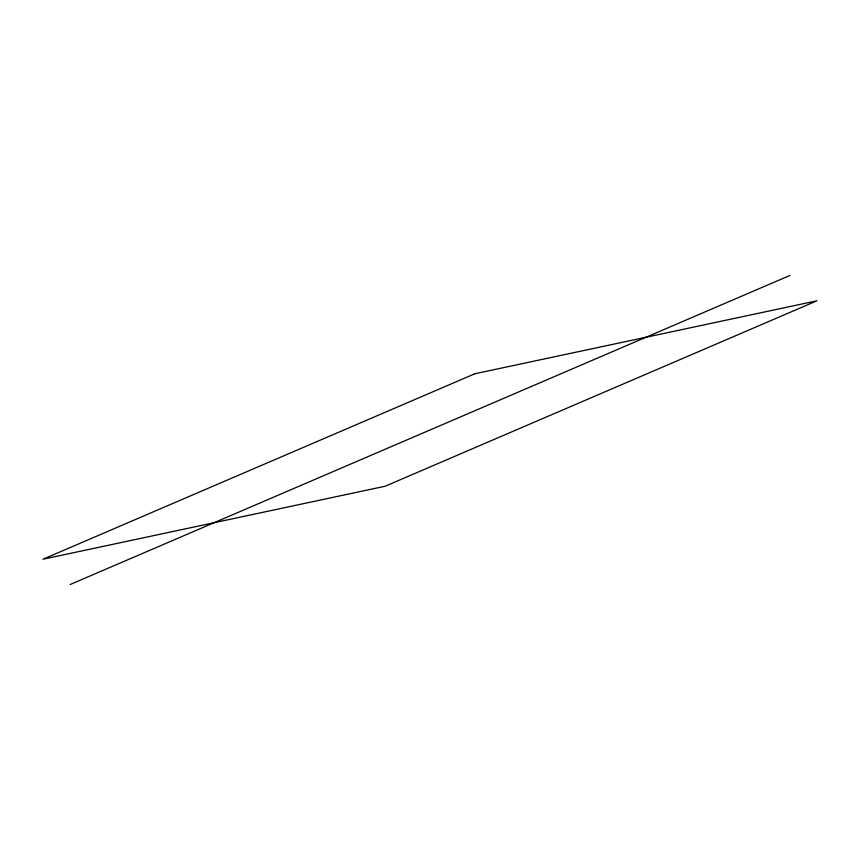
<?xml version="1.0" encoding="UTF-8"?>
<svg xmlns="http://www.w3.org/2000/svg" width="860" height="860" viewBox="0 0 860 860"><rect width="100%" height="100%" fill="white"/><g stroke="black" fill="none" stroke-linecap="round" stroke-linejoin="round"><path stroke-width="1.29" d="M70.09 584.542L789.91 275.458M474.881 373.756L43 559.215L385.119 486.244L817 300.785L474.881 373.756"/></g></svg>
